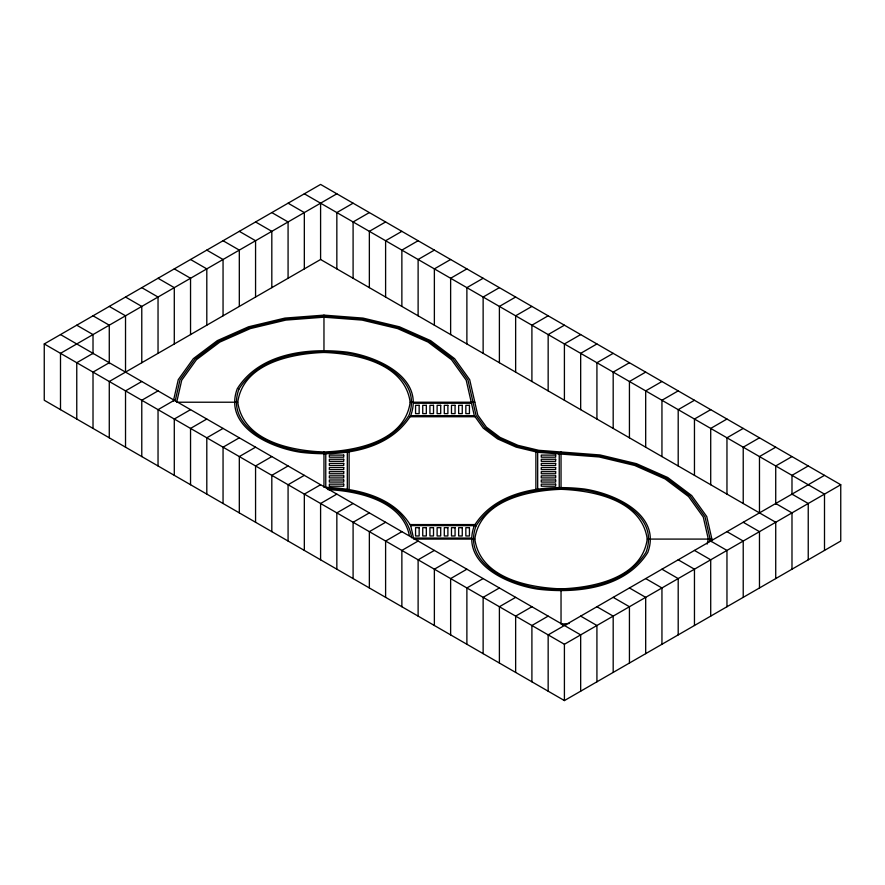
<?xml version="1.0" encoding="UTF-8"?>
<svg xmlns="http://www.w3.org/2000/svg" width="885" height="885" viewBox="0 0 885 885"><rect width="100%" height="100%" fill="white"/><g stroke="black" fill="none" stroke-linecap="round" stroke-linejoin="round"><path stroke-width="1.33" d="M173.394 400.971L178.25 379.676L193.317 358.668L217.29 340.637L248.541 326.786L284.926 318.091L323.965 315.126L363.016 318.091L399.401 326.786L430.641 340.637L454.613 358.668L469.692 379.676L477.767 415.098L486.374 427.101L500.08 437.411L517.935 445.321L538.722 450.299L600.074 454.956L636.459 463.663L667.71 477.502L691.683 495.545L706.75 516.541L711.894 539.087L711.33 541.576M175.186 400.971L179.987 379.942L194.877 359.188L218.562 341.367L249.437 327.693L285.39 319.087L323.965 316.155L362.551 319.087L398.504 327.693L429.369 341.367L453.065 359.188L467.955 379.942L476.03 415.375L484.825 427.621L498.808 438.141L517.028 446.217L538.257 451.295L599.61 455.963L635.563 464.559L666.438 478.232L690.123 496.054L705.013 516.818L710.102 539.087L709.527 541.576M237.766 402.221C243.176 363.292 291.386 353.624 323.965 352.451C356.544 353.624 404.755 363.292 410.175 402.221C404.755 441.15 356.544 450.819 323.965 451.992C291.386 450.819 243.176 441.15 237.766 402.221L176.701 402.221L181.713 380.218L196.426 359.708L219.834 342.097L250.333 328.589L285.855 320.093L323.965 317.195L362.087 320.093L397.597 328.589L428.097 342.097L451.505 359.708L466.218 380.218L474.294 415.64L483.265 428.141L497.536 438.883L516.132 447.124L537.792 452.301L599.145 456.959L634.667 465.455L665.166 478.973L688.574 496.573L703.287 517.083L708.299 539.087L707.17 544.065M410.706 415.64C424.811 377.508 377.099 356.589 347.208 352.141C308.555 347.573 259.714 352.75 237.224 388.803C223.12 426.924 270.843 447.854 300.723 452.301C339.375 456.859 388.227 451.693 410.706 415.64L474.338 415.696M474.294 525.668C460.189 563.8 507.901 584.719 537.792 589.167C576.445 593.735 625.286 588.558 647.776 552.505C661.88 514.384 614.157 493.454 584.277 489.007C545.625 484.449 496.773 489.615 474.294 525.668L410.662 525.613C393.272 496.042 355.77 488.266 323.965 487.248L323.965 451.992M474.825 539.087C480.245 500.158 528.456 490.489 561.035 489.316C593.614 490.489 641.824 500.158 647.234 539.087C641.824 578.027 593.614 587.684 561.035 588.857C528.456 587.684 480.245 578.027 474.825 539.087L413.76 539.087M44.25 343.955L320.591 184.423L840.75 484.737L840.75 541.045L564.409 700.577L44.25 400.263L44.25 343.955L564.409 644.269L840.75 484.737M336.842 193.804L60.501 353.347L60.501 409.655M93.013 353.347L76.763 362.728L76.763 419.036M353.093 203.185L336.842 212.577L336.842 268.885M109.275 362.728L93.013 372.109L93.013 428.428M369.355 212.577L353.093 221.958L353.093 278.266M775.725 578.58L775.725 522.272L320.591 259.493L109.275 381.501L109.275 437.809M385.606 221.958L369.355 231.339L369.355 287.647M141.777 381.501L125.526 390.882L125.526 447.19M401.867 231.339L385.606 240.731L385.606 297.039M158.039 390.882L141.777 400.263L141.777 456.583M418.118 240.731L401.867 250.112L401.867 306.42M174.29 400.263L158.039 409.655L158.039 465.964M434.369 250.112L418.118 259.493L418.118 315.801M190.541 409.655L174.29 419.036L174.29 475.345M450.631 259.493L434.369 268.885L434.369 325.193M206.802 419.036L190.541 428.417L190.541 484.737M466.882 268.885L450.631 278.266L450.631 334.574M223.053 428.417L206.802 437.809L206.802 494.118M483.133 278.266L466.882 287.647L466.882 343.955M239.315 437.809L223.053 447.19L223.053 503.499M499.394 287.647L483.133 297.039L483.133 353.347M255.566 447.19L239.315 456.572L239.315 512.891M515.645 297.039L499.394 306.42L499.394 362.728M271.817 456.572L255.566 465.964L255.566 522.272M531.907 306.42L515.645 315.801L515.645 372.109M288.079 465.964L271.817 475.345L271.817 531.653M548.158 315.801L531.907 325.193L531.907 381.501M304.329 475.345L288.079 484.737L288.079 541.045M564.409 325.193L548.158 334.574L548.158 390.882M320.591 484.737L304.329 494.118L304.329 550.426M580.671 334.574L564.409 343.955L564.409 400.263M336.842 494.118L320.591 503.499L320.591 559.807M596.921 343.955L580.671 353.347L580.671 409.655M353.093 503.499L336.842 512.891L336.842 569.199M613.183 353.347L596.921 362.728L596.921 419.036M369.355 512.891L353.093 522.272L353.093 578.58M629.434 362.728L613.183 372.109L613.183 428.428M385.606 522.272L369.355 531.653L369.355 587.961M645.685 372.109L629.434 381.501L629.434 437.809M401.867 531.653L385.606 541.045L385.606 597.353M661.947 381.501L645.685 390.882L645.685 447.19M418.118 541.045L401.867 550.426L401.867 606.734M678.198 390.882L661.947 400.263L661.947 456.583M434.369 550.426L418.118 559.807L418.118 616.115M694.459 400.263L678.198 409.655L678.198 465.964M450.631 559.807L434.369 569.199L434.369 625.507M710.71 409.655L694.459 419.036L694.459 475.345M466.882 569.199L450.631 578.58L450.631 634.888M726.961 419.036L710.71 428.417L710.71 484.737M483.133 578.58L466.882 587.961L466.882 644.269M743.223 428.417L726.961 437.809L726.961 494.118M499.394 587.961L483.133 597.353L483.133 653.661M759.474 437.809L743.223 447.19L743.223 503.499M515.645 597.353L499.394 606.734L499.394 663.042M775.725 447.19L759.474 456.572L759.474 512.891M531.907 606.734L515.645 616.115L515.645 672.423M791.986 456.572L775.725 465.964L775.725 504.417M548.158 616.115L531.907 625.507L531.907 681.815M808.237 465.964L791.986 475.345L791.986 494.571M824.499 475.345L548.158 634.888L548.158 691.196M569.11 623.505L561.035 624.113L561.035 588.857M562.384 625.053L566.422 624.744M410.175 402.221L474.825 402.221M413.527 403.261L471.473 403.261M409.921 416.735L475.079 416.735M409.921 524.573L475.079 524.573M471.473 538.047L413.527 538.047L410.706 525.668M647.234 539.087L711.894 539.087M326.698 488.487C358.823 489.87 405.662 500.014 411.669 537.781M327.992 489.626C358.049 491.009 402.133 500.766 409.29 535.215M304.329 193.804L824.499 494.118L824.499 550.426M288.079 203.185L304.329 212.577L304.329 268.885M791.986 494.118L808.237 503.499L808.237 559.807M271.817 212.577L288.079 221.958L288.079 278.266M775.725 503.499L791.986 512.891L791.986 569.199M255.566 221.958L271.817 231.339L271.817 287.647M239.315 231.339L255.566 240.731L255.566 297.039M743.223 522.272L759.474 531.653L759.474 587.961M223.053 240.731L239.315 250.112L239.315 306.42M726.961 531.653L743.223 541.045L743.223 597.353M206.802 250.112L223.053 259.493L223.053 315.801M710.71 541.045L726.961 550.426L726.961 606.734M190.541 259.493L206.802 268.885L206.802 325.193M694.459 550.426L710.71 559.807L710.71 616.115M174.29 268.885L190.541 278.266L190.541 334.574M678.198 559.807L694.459 569.199L694.459 625.507M158.039 278.266L174.29 287.647L174.29 343.955M661.947 569.199L678.198 578.58L678.198 634.888M141.777 287.647L158.039 297.039L158.039 353.347M645.685 578.58L661.947 587.961L661.947 644.269M125.526 297.039L141.777 306.42L141.777 362.728M629.434 587.961L645.685 597.353L645.685 653.661M109.275 306.42L125.526 315.801L125.526 372.109M613.183 597.353L629.434 606.734L629.434 663.042M93.013 315.801L109.275 325.193L109.275 363.647M596.921 606.734L613.183 616.115L613.183 672.423M76.763 325.193L93.013 334.574L93.013 353.801M580.671 616.115L596.921 625.507L596.921 681.815M60.501 334.574L580.671 634.888L580.671 691.196M564.409 644.269L564.409 700.577M561.035 451.992L561.035 489.316M559.231 453.928L559.231 487.381M537.682 452.268L537.682 489.04M535.89 451.848L535.89 489.471M349.11 451.848L349.11 489.471M347.318 452.268L347.318 489.04M325.769 453.928L325.769 487.381M323.965 315.126L323.965 352.451M320.591 203.185L320.591 259.493M238.961 389.068C225.133 426.437 271.905 446.947 301.188 451.295C339.066 455.775 386.933 450.708 408.97 415.375C422.798 378.006 376.025 357.496 346.743 353.148C308.865 348.668 260.998 353.734 238.961 389.068M476.03 525.944C462.202 563.303 508.975 583.812 538.257 588.16C576.135 592.64 624.002 587.574 646.039 552.24C659.867 514.871 613.095 494.361 583.812 490.013C545.934 485.544 498.067 490.611 476.03 525.944M419.158 405.33L415.563 405.33L415.563 413.627L419.158 413.627L419.158 405.33M426.338 405.33L422.742 405.33L422.742 413.627L426.338 413.627L426.338 405.33M433.517 405.33L429.933 405.33L429.933 413.627L433.517 413.627L433.517 405.33M440.708 405.33L437.113 405.33L437.113 413.627L440.708 413.627L440.708 405.33M447.887 405.33L444.292 405.33L444.292 413.627L447.887 413.627L447.887 405.33M455.067 405.33L451.483 405.33L451.483 413.627L455.067 413.627L455.067 405.33M462.258 405.33L458.662 405.33L458.662 413.627L462.258 413.627L462.258 405.33M469.437 405.33L465.842 405.33L465.842 413.627L469.437 413.627L469.437 405.33M343.723 455.1L329.353 455.1L329.353 457.18L343.723 457.18L343.723 455.1M555.647 455.1L541.277 455.1L541.277 457.18L555.647 457.18L555.647 455.1M343.723 459.249L329.353 459.249L329.353 461.328L343.723 461.328L343.723 459.249M555.647 459.249L541.277 459.249L541.277 461.328L555.647 461.328L555.647 459.249M343.723 463.397L329.353 463.397L329.353 465.466L343.723 465.466L343.723 463.397M555.647 463.397L541.277 463.397L541.277 465.466L555.647 465.466L555.647 463.397M343.723 467.545L329.353 467.545L329.353 469.614L343.723 469.614L343.723 467.545M555.647 467.545L541.277 467.545L541.277 469.614L555.647 469.614L555.647 467.545M343.723 471.694L329.353 471.694L329.353 473.763L343.723 473.763L343.723 471.694M555.647 471.694L541.277 471.694L541.277 473.763L555.647 473.763L555.647 471.694M343.723 475.842L329.353 475.842L329.353 477.911L343.723 477.911L343.723 475.842M555.647 475.842L541.277 475.842L541.277 477.911L555.647 477.911L555.647 475.842M343.723 479.991L329.353 479.991L329.353 482.059L343.723 482.059L343.723 479.991M555.647 479.991L541.277 479.991L541.277 482.059L555.647 482.059L555.647 479.991M343.723 484.139L329.353 484.139L329.353 486.208L343.723 486.208L343.723 484.139M555.647 484.139L541.277 484.139L541.277 486.208L555.647 486.208L555.647 484.139M419.158 527.681L415.563 527.681L415.563 535.978L419.158 535.978L419.158 527.681M426.338 527.681L422.742 527.681L422.742 535.978L426.338 535.978L426.338 527.681M433.517 527.681L429.933 527.681L429.933 535.978L433.517 535.978L433.517 527.681M440.708 527.681L437.113 527.681L437.113 535.978L440.708 535.978L440.708 527.681M447.887 527.681L444.292 527.681L444.292 535.978L447.887 535.978L447.887 527.681M455.067 527.681L451.483 527.681L451.483 535.978L455.067 535.978L455.067 527.681M462.258 527.681L458.662 527.681L458.662 535.978L462.258 535.978L462.258 527.681M469.437 527.681L465.842 527.681L465.842 535.978L469.437 535.978L469.437 527.681"/></g></svg>
